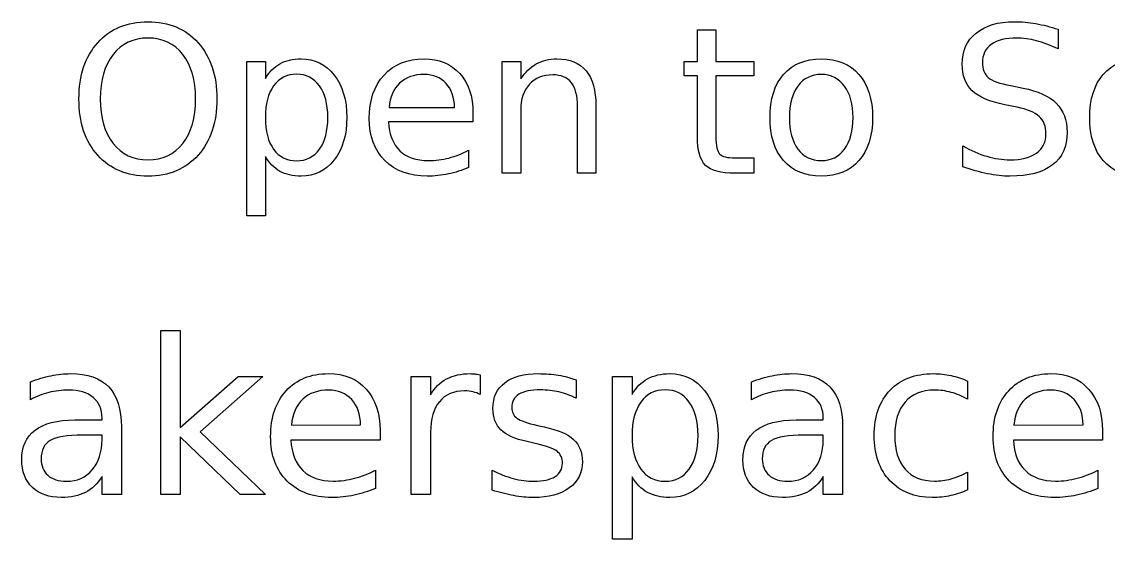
# Model space of a CAD drawing. Extents: x 0 to 212, y 9 to 288.
# Drawn here: x 47.28 to 55.33, y 120.23 to 124.07 of the extents above; entities that cross this region are included whole.
import ezdxf

# ---------------------------------------------------------------- set-up
doc = ezdxf.new("R2010")
doc.units = 0
doc.layers.add('Layer_1', color=7, linetype='CONTINUOUS')

msp = doc.modelspace()

# ---------------------------------------------------------------- linework, layer by layer
at = {"layer": 'Layer_1', "color": 3}
for p, q in [((48.213279, 124.066732), (48.213279, 124.066732)), ((52.282729, 123.771148), (52.282729, 124.006137)), ((52.282729, 124.006137), (52.419433, 124.006137)), ((52.419433, 124.006137), (52.419433, 123.771148)), ((54.953317, 124.010588), (54.953325, 124.010571)), ((54.953325, 124.010571), (54.953325, 123.864996)), ((48.213279, 123.945543), (48.213279, 123.945543)), ((48.945587, 122.628718), (48.945587, 123.771148)), ((48.945587, 123.771148), (49.082295, 123.771148)), ((49.082295, 123.771148), (49.082295, 123.645525)), ((50.837317, 122.943517), (50.837317, 123.771151)), ((50.837317, 123.771151), (50.974025, 123.771151)), ((50.974025, 123.771151), (50.974025, 123.642572)), ((52.182969, 123.665477), (52.182969, 123.771148)), ((52.182969, 123.771148), (52.282729, 123.771148)), ((52.419433, 123.771148), (52.699499, 123.771148)), ((52.699499, 123.771148), (52.699499, 123.665477)), ((53.199775, 123.7911), (53.199775, 123.7911)), ((52.282729, 123.665477), (52.182969, 123.665477)), ((52.282729, 123.216191), (52.282729, 123.665477)), ((52.699499, 123.665477), (52.419433, 123.665477)), ((52.419433, 123.665477), (52.419433, 123.21619)), ((53.199774, 123.675825), (53.199775, 123.675823)), ((54.603795, 123.593052), (54.693945, 123.574582)), ((51.530464, 123.44305), (51.530466, 123.44305)), ((51.530466, 123.44305), (51.530466, 122.943514)), ((54.650347, 123.432718), (54.559457, 123.450458)), ((49.998606, 123.430487), (50.483362, 123.431223)), ((50.619327, 123.391315), (50.61933, 123.391323)), ((50.61933, 123.391323), (50.61933, 123.324813)), ((50.974025, 123.411278), (50.974025, 122.943517)), ((51.394497, 122.943514), (51.394497, 123.438617)), ((49.544883, 123.356592), (49.544883, 123.356592)), ((50.61933, 123.324813), (49.994171, 123.324813)), ((54.247617, 122.992295), (54.247617, 123.145999)), ((49.082295, 123.067659), (49.082295, 122.628718)), ((49.082295, 123.067659), (49.082295, 123.067659)), ((50.587554, 123.114205), (50.587554, 122.985626)), ((52.559833, 123.057313), (52.699497, 123.057313)), ((52.699497, 123.057313), (52.699497, 122.943513)), ((50.974025, 122.943517), (50.837317, 122.943517)), ((51.530466, 122.943514), (51.394497, 122.943514)), ((52.699497, 122.943513), (52.559833, 122.943513)), ((49.082295, 122.628718), (48.945587, 122.628718)), ((48.307506, 121.777388), (48.451888, 121.777388)), ((48.307506, 120.563022), (48.307506, 121.777388)), ((48.451888, 121.777388), (48.451888, 121.060163)), ((48.451888, 121.060163), (48.88035, 121.437116)), ((49.063753, 121.437116), (48.600171, 121.028165)), ((48.88035, 121.437116), (49.063753, 121.437116)), ((50.161824, 120.562992), (50.161824, 121.437086)), ((50.161824, 121.437086), (50.306205, 121.437086)), ((50.306205, 121.437086), (50.306205, 121.301289)), ((50.673011, 121.450355), (50.6738, 121.30288)), ((51.654034, 120.230555), (51.654034, 121.437116)), ((51.654034, 121.437116), (51.798416, 121.437116)), ((51.798416, 121.437116), (51.798416, 121.304441)), ((47.342108, 121.264632), (47.342108, 121.397307)), ((51.383221, 121.411361), (51.383221, 121.275564)), ((51.383233, 121.411353), (51.383221, 121.411361)), ((52.683441, 121.264632), (52.683441, 121.397307)), ((54.283337, 121.403562), (54.283337, 121.403557)), ((54.283337, 121.403557), (54.283337, 121.269321)), ((47.671456, 121.114786), (47.87281, 121.114786)), ((47.87281, 121.114786), (47.87281, 121.128836)), ((53.01279, 121.114786), (53.214143, 121.114786)), ((53.214143, 121.114786), (53.214143, 121.128836)), ((48.016405, 121.061729), (48.016402, 121.06172)), ((48.016402, 121.06172), (48.016402, 120.563018)), ((48.600171, 121.028165), (49.083264, 120.563022)), ((49.276026, 121.077328), (49.788001, 121.078109)), ((49.931601, 121.035964), (49.931602, 121.035969)), ((49.931602, 121.035969), (49.931602, 120.965729)), ((51.099138, 121.074214), (51.148308, 121.063284)), ((53.357738, 121.061729), (53.357735, 121.06172)), ((53.357735, 121.06172), (53.357735, 120.563018)), ((54.626724, 121.077328), (55.138699, 121.078109)), ((55.2823, 121.035969), (55.2823, 120.965729)), ((55.2823, 121.035964), (55.2823, 121.035969)), ((47.872799, 121.002412), (47.72998, 121.00241)), ((47.872799, 120.970412), (47.872799, 121.002412)), ((48.895958, 120.563022), (48.451888, 120.989923)), ((48.451888, 120.989923), (48.451888, 120.563022)), ((49.931602, 120.965729), (49.271349, 120.965729)), ((50.306205, 121.023452), (50.306205, 120.562992)), ((51.070274, 120.943085), (51.020324, 120.954795)), ((52.286971, 120.999289), (52.286971, 120.999289)), ((53.214133, 121.002412), (53.071314, 121.00241)), ((53.214133, 120.970412), (53.214133, 121.002412)), ((55.2823, 120.965729), (54.622048, 120.965729)), ((49.898042, 120.743301), (49.898042, 120.607505)), ((50.761998, 120.595022), (50.761998, 120.743305)), ((54.283337, 120.72926), (54.283337, 120.596585)), ((55.248742, 120.743301), (55.248742, 120.607505)), ((47.872801, 120.563018), (47.872801, 120.695693)), ((51.798416, 120.694136), (51.798416, 120.230555)), ((51.798416, 120.694134), (51.798416, 120.694136)), ((53.214134, 120.563018), (53.214134, 120.695693)), ((48.016402, 120.563018), (47.872801, 120.563018)), ((48.451888, 120.563022), (48.307506, 120.563022)), ((49.083264, 120.563022), (48.895958, 120.563022)), ((50.306205, 120.562992), (50.161824, 120.562992)), ((53.357735, 120.563018), (53.214134, 120.563018)), ((51.798416, 120.230555), (51.654034, 120.230555))]:
    msp.add_line(p, q, dxfattribs=at)
for points in [[(47.840843, 123.910811), (47.933952, 124.014759), (48.058097, 124.066732), (48.213279, 124.066732)], [(48.213279, 124.066732), (48.367968, 124.066732), (48.49162, 124.014759), (48.584236, 123.910811)], [(54.345893, 123.982508), (54.414863, 124.038668), (54.509696, 124.066748), (54.630392, 124.066748)], [(54.630392, 124.066748), (54.682119, 124.066748), (54.734831, 124.062068), (54.788529, 124.052708)], [(54.788529, 124.052708), (54.842229, 124.043348), (54.897159, 124.029308), (54.953317, 124.010588)], [(48.213279, 123.945543), (48.104899, 123.945543), (48.018687, 123.905147), (47.954643, 123.824353)], [(48.470436, 123.824353), (48.407376, 123.905147), (48.321657, 123.945543), (48.213279, 123.945543)], [(54.243177, 123.751953), (54.243177, 123.849496), (54.277416, 123.926348), (54.345893, 123.982508)], [(54.647396, 123.945536), (54.566111, 123.945536), (54.503299, 123.929773), (54.458961, 123.898246)], [(54.792971, 123.925586), (54.742725, 123.938886), (54.6942, 123.945536), (54.647396, 123.945536)], [(54.953325, 123.864996), (54.896672, 123.89209), (54.843221, 123.912286), (54.792971, 123.925586)], [(47.701919, 123.494039), (47.701919, 123.668433), (47.748227, 123.807357), (47.840843, 123.910811)], [(48.584236, 123.910811), (48.676852, 123.807357), (48.72316, 123.668433), (48.72316, 123.494039)], [(54.458961, 123.898246), (54.415115, 123.86672), (54.393191, 123.82189), (54.393191, 123.763756)], [(47.954643, 123.824353), (47.89109, 123.743561), (47.859313, 123.633456), (47.859313, 123.494039)], [(48.565766, 123.494039), (48.565766, 123.633456), (48.53399, 123.743561), (48.470436, 123.824353)], [(49.190183, 123.754891), (49.23403, 123.779031), (49.28625, 123.791101), (49.346842, 123.791101)], [(49.346842, 123.791101), (49.447341, 123.791101), (49.528873, 123.751198), (49.591437, 123.67139)], [(49.961656, 123.671381), (50.03506, 123.751189), (50.133834, 123.791092), (50.257978, 123.791092)], [(50.257978, 123.791092), (50.369315, 123.791092), (50.457251, 123.75513), (50.521787, 123.683204)], [(51.088563, 123.754155), (51.132903, 123.778789), (51.183892, 123.791105), (51.241528, 123.791105)], [(51.241528, 123.791105), (51.336608, 123.791105), (51.408533, 123.761545), (51.457304, 123.702425)], [(52.920448, 123.675823), (52.98794, 123.752675), (53.081049, 123.7911), (53.199775, 123.7911)], [(53.199775, 123.7911), (53.318009, 123.7911), (53.410871, 123.752675), (53.478362, 123.675823)], [(54.393191, 123.763756), (54.393191, 123.714983), (54.407725, 123.678035), (54.436791, 123.652912)], [(55.288072, 123.675823), (55.355564, 123.752675), (55.448673, 123.7911), (55.567399, 123.7911)], [(49.082295, 123.645525), (49.110869, 123.694792), (49.146831, 123.731247), (49.190183, 123.754891)], [(50.521787, 123.683204), (50.586814, 123.611772), (50.619327, 123.514475), (50.619327, 123.391315)], [(50.974025, 123.642572), (51.006539, 123.692332), (51.044718, 123.729527), (51.088563, 123.754155)], [(51.457304, 123.702425), (51.506078, 123.643799), (51.530464, 123.55734), (51.530464, 123.44305)], [(54.317817, 123.554651), (54.268057, 123.601945), (54.243177, 123.667712), (54.243177, 123.751953)], [(49.313592, 123.677301), (49.241667, 123.677301), (49.185013, 123.648728), (49.143631, 123.591581)], [(49.482813, 123.591581), (49.441927, 123.648728), (49.38552, 123.677301), (49.313592, 123.677301)], [(49.591437, 123.67139), (49.654497, 123.591582), (49.686027, 123.48665), (49.686027, 123.356593)], [(49.85229, 123.349195), (49.85229, 123.484671), (49.888746, 123.592066), (49.961656, 123.671381)], [(50.076936, 123.611532), (50.031616, 123.568672), (50.005506, 123.508324), (49.998606, 123.430487)], [(50.259459, 123.675822), (50.183593, 123.675822), (50.122752, 123.654392), (50.076936, 123.611532)], [(50.420552, 123.609312), (50.380159, 123.653652), (50.326461, 123.675822), (50.259459, 123.675822)], [(50.483362, 123.431223), (50.482362, 123.505612), (50.461426, 123.564975), (50.420552, 123.609312)], [(51.037575, 123.602669), (50.995209, 123.555869), (50.974025, 123.492072), (50.974025, 123.411278)], [(51.211231, 123.672869), (51.137828, 123.672869), (51.079943, 123.649469), (51.037575, 123.602669)], [(51.348677, 123.614489), (51.318131, 123.653409), (51.272315, 123.672869), (51.211231, 123.672869)], [(51.394497, 123.438617), (51.394497, 123.516947), (51.379224, 123.575571), (51.348677, 123.614489)], [(52.81995, 123.356592), (52.81995, 123.492561), (52.85345, 123.598971), (52.920448, 123.675823)], [(53.199775, 123.675823), (53.126865, 123.675823), (53.069226, 123.64725), (53.026858, 123.590103)], [(53.371951, 123.589365), (53.329585, 123.647005), (53.272192, 123.675825), (53.199774, 123.675825)], [(53.478362, 123.675823), (53.545854, 123.598971), (53.5796, 123.492561), (53.5796, 123.356592)], [(54.436791, 123.652912), (54.466351, 123.628279), (54.522019, 123.608326), (54.603795, 123.593052)], [(55.187574, 123.356592), (55.187574, 123.492561), (55.221074, 123.598971), (55.288072, 123.675823)], [(49.143631, 123.591581), (49.102745, 123.534928), (49.082301, 123.456598), (49.082301, 123.356592)], [(49.544883, 123.356592), (49.544883, 123.456598), (49.524193, 123.534928), (49.482813, 123.591581)], [(53.026858, 123.590103), (52.984492, 123.53345), (52.963308, 123.455613), (52.963308, 123.356592)], [(53.435501, 123.356593), (53.435501, 123.454629), (53.414318, 123.532219), (53.371951, 123.589365)], [(54.559457, 123.450458), (54.448121, 123.472625), (54.367574, 123.507356), (54.317817, 123.554651)], [(54.693945, 123.574582), (54.805282, 123.553402), (54.887307, 123.515962), (54.940019, 123.46226)], [(47.840843, 123.077266), (47.748227, 123.18072), (47.701919, 123.319645), (47.701919, 123.494039)], [(47.859313, 123.494039), (47.859313, 123.355115), (47.89109, 123.245256), (47.954643, 123.164463)], [(48.470436, 123.164463), (48.53399, 123.245256), (48.565766, 123.355115), (48.565766, 123.494039)], [(48.72316, 123.494039), (48.72316, 123.320137), (48.676852, 123.181213), (48.584236, 123.077266)], [(54.940019, 123.46226), (54.993226, 123.409054), (55.019829, 123.337621), (55.019829, 123.247962)], [(54.813657, 123.363998), (54.780651, 123.394538), (54.726214, 123.417445), (54.650347, 123.432718)], [(54.863907, 123.236897), (54.863907, 123.291091), (54.847157, 123.333458), (54.813657, 123.363998)], [(49.082301, 123.356592), (49.082301, 123.256587), (49.102745, 123.178011), (49.143631, 123.120864)], [(49.482813, 123.120864), (49.524193, 123.178011), (49.544883, 123.256587), (49.544883, 123.356592)], [(49.686027, 123.356593), (49.686027, 123.226537), (49.654497, 123.121605), (49.591437, 123.041797)], [(49.967567, 123.037354), (49.890716, 123.114206), (49.85229, 123.218153), (49.85229, 123.349195)], [(49.994171, 123.324813), (50.000105, 123.231212), (50.028185, 123.159779), (50.078411, 123.110515)], [(52.920448, 123.037362), (52.85345, 123.114706), (52.81995, 123.221116), (52.81995, 123.356592)], [(52.963308, 123.356592), (52.963308, 123.257572), (52.984245, 123.179488), (53.026118, 123.122342)], [(53.371951, 123.123082), (53.414318, 123.180229), (53.435501, 123.258066), (53.435501, 123.356593)], [(53.5796, 123.356592), (53.5796, 123.221116), (53.545854, 123.114706), (53.478362, 123.037362)], [(55.288072, 123.037362), (55.221074, 123.114706), (55.187574, 123.221116), (55.187574, 123.356592)], [(52.342579, 123.001893), (52.302679, 123.041307), (52.282729, 123.112739), (52.282729, 123.216191)], [(52.419433, 123.21619), (52.419433, 123.148699), (52.428547, 123.105347), (52.446773, 123.086133)], [(54.794447, 123.093539), (54.840754, 123.127039), (54.863907, 123.174825), (54.863907, 123.236897)], [(55.019829, 123.247962), (55.019829, 123.14106), (54.983867, 123.060021), (54.911941, 123.004845)], [(47.954643, 123.164463), (48.018683, 123.083671), (48.104895, 123.043274), (48.213279, 123.043274)], [(48.213279, 123.043274), (48.32166, 123.043274), (48.407379, 123.083671), (48.470436, 123.164463)], [(49.143631, 123.120864), (49.185011, 123.064211), (49.241665, 123.035884), (49.313592, 123.035884)], [(49.313592, 123.035884), (49.385518, 123.035884), (49.441925, 123.064211), (49.482813, 123.120864)], [(53.026118, 123.122342), (53.068485, 123.065689), (53.12637, 123.037362), (53.199774, 123.037362)], [(53.199774, 123.037362), (53.272192, 123.037362), (53.329585, 123.065936), (53.371951, 123.123082)], [(54.247617, 123.145999), (54.308211, 123.112006), (54.367574, 123.086389), (54.425706, 123.069149)], [(48.213279, 122.922084), (48.058097, 122.922084), (47.933952, 122.973812), (47.840843, 123.077266)], [(48.584236, 123.077266), (48.49162, 122.973812), (48.367968, 122.922084), (48.213279, 122.922084)], [(49.190183, 122.957555), (49.14683, 122.981695), (49.110867, 123.018397), (49.082295, 123.067659)], [(49.591437, 123.041797), (49.528871, 122.961989), (49.447339, 122.922085), (49.346842, 122.922085)], [(50.078411, 123.110515), (50.129151, 123.061742), (50.199599, 123.037355), (50.289753, 123.037355)], [(50.289753, 123.037355), (50.341973, 123.037355), (50.392469, 123.043759), (50.44124, 123.056565)], [(50.44124, 123.056565), (50.490507, 123.069372), (50.539278, 123.088585), (50.587554, 123.114205)], [(52.446773, 123.086133), (52.465493, 123.06692), (52.50318, 123.057313), (52.559833, 123.057313)], [(54.425706, 123.069149), (54.48384, 123.051909), (54.540986, 123.043289), (54.597145, 123.043289)], [(54.597145, 123.043289), (54.682372, 123.043289), (54.748139, 123.060039), (54.794447, 123.093539)], [(50.281625, 122.922076), (50.149598, 122.922076), (50.044912, 122.960502), (49.967567, 123.037354)], [(50.587554, 122.985626), (50.538781, 122.964933), (50.488778, 122.94917), (50.437545, 122.938336)], [(52.559833, 122.943513), (52.454901, 122.943513), (52.382483, 122.962973), (52.342579, 123.001893)], [(53.199775, 122.922084), (53.081049, 122.922084), (52.98794, 122.96051), (52.920448, 123.037362)], [(53.478362, 123.037362), (53.410871, 122.96051), (53.318009, 122.922084), (53.199775, 122.922084)], [(54.43014, 122.939825), (54.371514, 122.951652), (54.310673, 122.969142), (54.247617, 122.992295)], [(54.911941, 123.004845), (54.840509, 122.949672), (54.735577, 122.922085), (54.597145, 122.922085)], [(55.567399, 122.922084), (55.448673, 122.922084), (55.355564, 122.96051), (55.288072, 123.037362)], [(49.346842, 122.922085), (49.286249, 122.922085), (49.234029, 122.933909), (49.190183, 122.957555)], [(50.437545, 122.938336), (50.386312, 122.927496), (50.334339, 122.922076), (50.281625, 122.922076)], [(54.597145, 122.922085), (54.544925, 122.922085), (54.489257, 122.927999), (54.43014, 122.939825)], [(47.342108, 121.397307), (47.394655, 121.417601), (47.445643, 121.432691), (47.495074, 121.442577)], [(47.495074, 121.442577), (47.544501, 121.452984), (47.592628, 121.458187), (47.639455, 121.458187)], [(47.639455, 121.458187), (47.765886, 121.458187), (47.86032, 121.425411), (47.922755, 121.359857)], [(49.237009, 121.331751), (49.314533, 121.416039), (49.418852, 121.458182), (49.549966, 121.458182)], [(49.549966, 121.458182), (49.667552, 121.458182), (49.760424, 121.420201), (49.828583, 121.344238)], [(50.424052, 121.419135), (50.472439, 121.445149), (50.531232, 121.458155), (50.600431, 121.458155)], [(50.600431, 121.458155), (50.610318, 121.458155), (50.621244, 121.457389), (50.633211, 121.455855)], [(50.633211, 121.455855), (50.645178, 121.454789), (50.658444, 121.452955), (50.673011, 121.450355)], [(50.855655, 121.391063), (50.913928, 121.43581), (50.996655, 121.458183), (51.103835, 121.458183)], [(51.103835, 121.458183), (51.156908, 121.458183), (51.206856, 121.45428), (51.253679, 121.446473)], [(51.253679, 121.446473), (51.300506, 121.438667), (51.34369, 121.42696), (51.383233, 121.411353)], [(51.91236, 121.419946), (51.958667, 121.44544), (52.013818, 121.458186), (52.077813, 121.458186)], [(52.077813, 121.458186), (52.183953, 121.458186), (52.270062, 121.416043), (52.336139, 121.331755)], [(52.683441, 121.397307), (52.735988, 121.417601), (52.786976, 121.432691), (52.836407, 121.442577)], [(52.836407, 121.442577), (52.885834, 121.452984), (52.933961, 121.458187), (52.980789, 121.458187)], [(52.980789, 121.458187), (53.10722, 121.458187), (53.201653, 121.425411), (53.264088, 121.359857)], [(53.708933, 121.335663), (53.787497, 121.417349), (53.894938, 121.458192), (54.031255, 121.458192)], [(54.031255, 121.458192), (54.075482, 121.458192), (54.118666, 121.453509), (54.160808, 121.444142)], [(54.160808, 121.444142), (54.202948, 121.435296), (54.243791, 121.421769), (54.283337, 121.403562)], [(54.587709, 121.331751), (54.665232, 121.416039), (54.769551, 121.458182), (54.900665, 121.458182)], [(54.900665, 121.458182), (55.018252, 121.458182), (55.111124, 121.420201), (55.179282, 121.344238)], [(47.922755, 121.359857), (47.985188, 121.294297), (48.016405, 121.194921), (48.016405, 121.061729)], [(50.306205, 121.301289), (50.336385, 121.354363), (50.375667, 121.393645), (50.424052, 121.419135)], [(50.768245, 121.200635), (50.768245, 121.282842), (50.797382, 121.346318), (50.855655, 121.391063)], [(51.798416, 121.304441), (51.828596, 121.356468), (51.866577, 121.39497), (51.91236, 121.419946)], [(53.264088, 121.359857), (53.326521, 121.294297), (53.357738, 121.194921), (53.357738, 121.061729)], [(47.478685, 121.318482), (47.431338, 121.306516), (47.385813, 121.288566), (47.342108, 121.264632)], [(47.624627, 121.336432), (47.57468, 121.336432), (47.526033, 121.330449), (47.478685, 121.318482)], [(47.80725, 121.281802), (47.764063, 121.318222), (47.703189, 121.336432), (47.624627, 121.336432)], [(47.87281, 121.128836), (47.87281, 121.194916), (47.850957, 121.245905), (47.80725, 121.281802)], [(49.121504, 120.991479), (49.121504, 121.13456), (49.160006, 121.247984), (49.237009, 121.331751)], [(49.358756, 121.268535), (49.310889, 121.223269), (49.283313, 121.159533), (49.276026, 121.077328)], [(49.551525, 121.336435), (49.4714, 121.336435), (49.407143, 121.313802), (49.358756, 121.268535)], [(49.721661, 121.266195), (49.678994, 121.313022), (49.622282, 121.336435), (49.551525, 121.336435)], [(49.828583, 121.344238), (49.897262, 121.268796), (49.931601, 121.166038), (49.931601, 121.035964)], [(50.55829, 121.33017), (50.477125, 121.33017), (50.41469, 121.303634), (50.370985, 121.25056)], [(50.62073, 121.32317), (50.601997, 121.327837), (50.581183, 121.33017), (50.55829, 121.33017)], [(50.6738, 121.30288), (50.657673, 121.312247), (50.639983, 121.31901), (50.62073, 121.32317)], [(50.960222, 121.305224), (50.924842, 121.283371), (50.907152, 121.250594), (50.907152, 121.206894)], [(51.120993, 121.338004), (51.049712, 121.338004), (50.996122, 121.327078), (50.960222, 121.305224)], [(51.256789, 121.322394), (51.213082, 121.332801), (51.167817, 121.338004), (51.120993, 121.338004)], [(51.383221, 121.275564), (51.342641, 121.296378), (51.300497, 121.311988), (51.256789, 121.322394)], [(52.04269, 121.337999), (51.966727, 121.337999), (51.906893, 121.307823), (51.863188, 121.247469)], [(52.221411, 121.247469), (52.178224, 121.307823), (52.118651, 121.337999), (52.04269, 121.337999)], [(52.336139, 121.331755), (52.402739, 121.247468), (52.436039, 121.136646), (52.436039, 120.999288)], [(52.820018, 121.318482), (52.772671, 121.306516), (52.727146, 121.288566), (52.683441, 121.264632)], [(52.96596, 121.336432), (52.916013, 121.336432), (52.867366, 121.330449), (52.820018, 121.318482)], [(53.148583, 121.281802), (53.105396, 121.318222), (53.044522, 121.336432), (52.96596, 121.336432)], [(53.214143, 121.128836), (53.214143, 121.194916), (53.19229, 121.245905), (53.148583, 121.281802)], [(53.591867, 120.999294), (53.591867, 121.141854), (53.630889, 121.253977), (53.708933, 121.335663)], [(54.037498, 121.336441), (53.944365, 121.336441), (53.872045, 121.306785), (53.820536, 121.247471)], [(54.160808, 121.319271), (54.120228, 121.330718), (54.079125, 121.336441), (54.037498, 121.336441)], [(54.283337, 121.269321), (54.242757, 121.291695), (54.201914, 121.308345), (54.160808, 121.319271)], [(54.472203, 120.991479), (54.472203, 121.13456), (54.510705, 121.247984), (54.587709, 121.331751)], [(54.709454, 121.268535), (54.661587, 121.223269), (54.634011, 121.159533), (54.626724, 121.077328)], [(54.902223, 121.336435), (54.822098, 121.336435), (54.757841, 121.313802), (54.709454, 121.268535)], [(55.072359, 121.266195), (55.029692, 121.313022), (54.97298, 121.336435), (54.902223, 121.336435)], [(55.179282, 121.344238), (55.247961, 121.268796), (55.2823, 121.166038), (55.2823, 121.035964)], [(49.788001, 121.078109), (49.786934, 121.156674), (49.764821, 121.219369), (49.721661, 121.266195)], [(50.370985, 121.25056), (50.327798, 121.198014), (50.306205, 121.122311), (50.306205, 121.023452)], [(50.827555, 121.040645), (50.788015, 121.079665), (50.768245, 121.132995), (50.768245, 121.200635)], [(50.907152, 121.206894), (50.907152, 121.173594), (50.919899, 121.147318), (50.945392, 121.128064)], [(51.863188, 121.247469), (51.820001, 121.187636), (51.798408, 121.104909), (51.798408, 120.999289)], [(52.286971, 120.999289), (52.286971, 121.104909), (52.265118, 121.187635), (52.221411, 121.247469)], [(53.820536, 121.247471), (53.769029, 121.188678), (53.743276, 121.105951), (53.743276, 120.999291)], [(55.138699, 121.078109), (55.137632, 121.156674), (55.115519, 121.219369), (55.072359, 121.266195)], [(47.37645, 121.039866), (47.44253, 121.089813), (47.540865, 121.114786), (47.671456, 121.114786)], [(50.945392, 121.128064), (50.970885, 121.109331), (51.022134, 121.091381), (51.099138, 121.074214)], [(52.717783, 121.039866), (52.783863, 121.089813), (52.882199, 121.114786), (53.01279, 121.114786)], [(47.27811, 120.817441), (47.27811, 120.915777), (47.31089, 120.989918), (47.37645, 121.039866)], [(51.020324, 120.954795), (50.931353, 120.973529), (50.867097, 121.002145), (50.827555, 121.040645)], [(51.148308, 121.063284), (51.250285, 121.041431), (51.322606, 121.010474), (51.36527, 120.970414)], [(52.619443, 120.817441), (52.619443, 120.915777), (52.652223, 120.989918), (52.717783, 121.039866)], [(47.488824, 120.96261), (47.444077, 120.936077), (47.421704, 120.890811), (47.421704, 120.826813)], [(47.72998, 121.00241), (47.613955, 121.00241), (47.533569, 120.989144), (47.488824, 120.96261)], [(47.800219, 120.744865), (47.848606, 120.801579), (47.872799, 120.876761), (47.872799, 120.970412)], [(49.243253, 120.662133), (49.162087, 120.743299), (49.121504, 120.853081), (49.121504, 120.991479)], [(49.271349, 120.965729), (49.277616, 120.866873), (49.307272, 120.791431), (49.360319, 120.739401)], [(51.36527, 120.970414), (51.408457, 120.930874), (51.43005, 120.875463), (51.43005, 120.804181)], [(51.798408, 120.999289), (51.798408, 120.893669), (51.820001, 120.810682), (51.863188, 120.750328)], [(52.221411, 120.750328), (52.265118, 120.810682), (52.286971, 120.893669), (52.286971, 120.999289)], [(52.436039, 120.999288), (52.436039, 120.86193), (52.402739, 120.751108), (52.336139, 120.66682)], [(52.830158, 120.96261), (52.785411, 120.936077), (52.763038, 120.890811), (52.763038, 120.826813)], [(53.071314, 121.00241), (52.955289, 121.00241), (52.874903, 120.989144), (52.830158, 120.96261)], [(53.141553, 120.744865), (53.18994, 120.801579), (53.214133, 120.876761), (53.214133, 120.970412)], [(53.708152, 120.664485), (53.630629, 120.747212), (53.591867, 120.858815), (53.591867, 120.999294)], [(53.743276, 120.999291), (53.743276, 120.892631), (53.769029, 120.809644), (53.820536, 120.75033)], [(54.593952, 120.662133), (54.512786, 120.743299), (54.472203, 120.853081), (54.472203, 120.991479)], [(54.622048, 120.965729), (54.628315, 120.866873), (54.657971, 120.791431), (54.711018, 120.739401)], [(51.242751, 120.882995), (51.216738, 120.903809), (51.159245, 120.923839), (51.070274, 120.943085)], [(51.282551, 120.793245), (51.282551, 120.832265), (51.269284, 120.862182), (51.242751, 120.882995)], [(47.35693, 120.615307), (47.304383, 120.665774), (47.27811, 120.733152), (47.27811, 120.817441)], [(47.421704, 120.826813), (47.421704, 120.775827), (47.438354, 120.735244), (47.471654, 120.705065)], [(51.227921, 120.694915), (51.264341, 120.718329), (51.282551, 120.751105), (51.282551, 120.793245)], [(51.43005, 120.804181), (51.43005, 120.723015), (51.397793, 120.658759), (51.33328, 120.611412)], [(52.698263, 120.615307), (52.645716, 120.665774), (52.619443, 120.733152), (52.619443, 120.817441)], [(52.763038, 120.826813), (52.763038, 120.775827), (52.779688, 120.735244), (52.812988, 120.705065)], [(47.471654, 120.705065), (47.505474, 120.675405), (47.55126, 120.660575), (47.609011, 120.660575)], [(47.609011, 120.660575), (47.688616, 120.660575), (47.752352, 120.688672), (47.800219, 120.744865)], [(49.360319, 120.739401), (49.413912, 120.687895), (49.488314, 120.662141), (49.583525, 120.662141)], [(49.743515, 120.682431), (49.795542, 120.695958), (49.847051, 120.716248), (49.898042, 120.743301)], [(50.761998, 120.743305), (50.815071, 120.715732), (50.867361, 120.694919), (50.918867, 120.680865)], [(51.863188, 120.750328), (51.906895, 120.690495), (51.966729, 120.660578), (52.04269, 120.660578)], [(52.04269, 120.660578), (52.118653, 120.660578), (52.178226, 120.690495), (52.221411, 120.750328)], [(52.812988, 120.705065), (52.846808, 120.675405), (52.892594, 120.660575), (52.950346, 120.660575)], [(52.950346, 120.660575), (53.029951, 120.660575), (53.093686, 120.688672), (53.141553, 120.744865)], [(53.820536, 120.75033), (53.872043, 120.691537), (53.944363, 120.66214), (54.037498, 120.66214)], [(54.160808, 120.67853), (54.201908, 120.689977), (54.242751, 120.706887), (54.283337, 120.72926)], [(54.711018, 120.739401), (54.764605, 120.687895), (54.839007, 120.662141), (54.934224, 120.662141)], [(55.094214, 120.682431), (55.146241, 120.695958), (55.19775, 120.716248), (55.248742, 120.743301)], [(47.872801, 120.695693), (47.840021, 120.64262), (47.799178, 120.603338), (47.750272, 120.577847)], [(49.57494, 120.540385), (49.435501, 120.540385), (49.324939, 120.580968), (49.243253, 120.662133)], [(49.583525, 120.662141), (49.638678, 120.662141), (49.692008, 120.668905), (49.743515, 120.682431)], [(50.918867, 120.680865), (50.970374, 120.667339), (51.021362, 120.660575), (51.071833, 120.660575)], [(51.071833, 120.660575), (51.139471, 120.660575), (51.1915, 120.672022), (51.227921, 120.694915)], [(51.91236, 120.577849), (51.866573, 120.603343), (51.828592, 120.642104), (51.798416, 120.694134)], [(52.336139, 120.66682), (52.270059, 120.582533), (52.18395, 120.540389), (52.077813, 120.540389)], [(53.214134, 120.695693), (53.181354, 120.64262), (53.140511, 120.603338), (53.091605, 120.577847)], [(54.021889, 120.540395), (53.890255, 120.540395), (53.785676, 120.581759), (53.708152, 120.664485)], [(54.037498, 120.66214), (54.079125, 120.66214), (54.120228, 120.667604), (54.160808, 120.67853)], [(54.925639, 120.540385), (54.7862, 120.540385), (54.675638, 120.580968), (54.593952, 120.662133)], [(54.934224, 120.662141), (54.989377, 120.662141), (55.042707, 120.668905), (55.094214, 120.682431)], [(47.570771, 120.540387), (47.48128, 120.540387), (47.41, 120.565361), (47.35693, 120.615307)], [(47.750272, 120.577847), (47.701365, 120.552874), (47.641532, 120.540387), (47.570771, 120.540387)], [(49.739613, 120.557555), (49.6855, 120.546109), (49.630609, 120.540385), (49.57494, 120.540385)], [(49.898042, 120.607505), (49.846535, 120.585652), (49.793726, 120.569002), (49.739613, 120.557555)], [(50.921988, 120.554442), (50.871521, 120.563289), (50.818191, 120.576816), (50.761998, 120.595022)], [(51.068711, 120.540392), (51.021884, 120.540392), (50.972977, 120.545076), (50.921988, 120.554442)], [(51.33328, 120.611412), (51.269287, 120.564066), (51.181097, 120.540392), (51.068711, 120.540392)], [(52.077813, 120.540389), (52.01382, 120.540389), (51.958669, 120.552876), (51.91236, 120.577849)], [(52.912104, 120.540387), (52.822613, 120.540387), (52.751333, 120.565361), (52.698263, 120.615307)], [(53.091605, 120.577847), (53.042698, 120.552874), (52.982865, 120.540387), (52.912104, 120.540387)], [(54.158466, 120.554445), (54.115799, 120.545079), (54.070274, 120.540395), (54.021889, 120.540395)], [(54.283337, 120.596585), (54.243277, 120.577852), (54.201653, 120.563805), (54.158466, 120.554445)], [(55.090312, 120.557555), (55.036199, 120.546109), (54.981308, 120.540385), (54.925639, 120.540385)], [(55.248742, 120.607505), (55.197235, 120.585652), (55.144425, 120.569002), (55.090312, 120.557555)]]:
    msp.add_open_spline(points, degree=3, dxfattribs=at)

doc.saveas('drawing.dxf')
